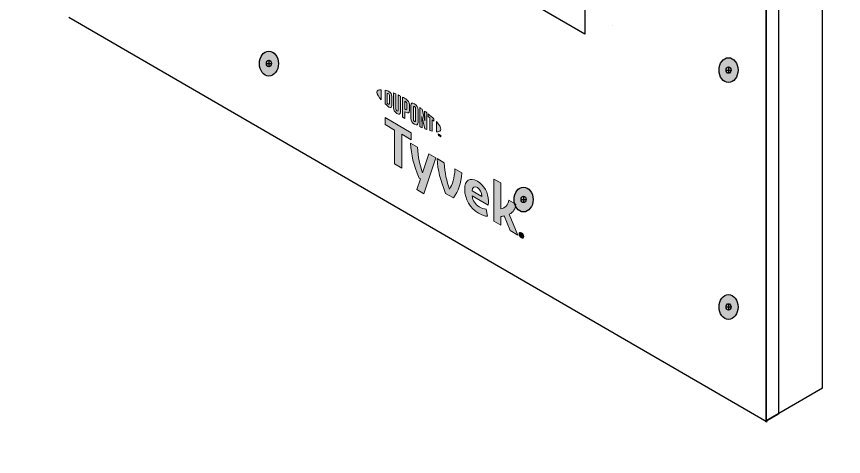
# Model space of a CAD drawing. Header units: inches. Extents: x -20.7 to 76.3, y -55.2 to 19.1.
# Drawn here: x 44.421 to 48.843, y -47.21 to -44.86 of the extents above; entities that cross this region are included whole.
import ezdxf

# ---------------------------------------------------------------- set-up
doc = ezdxf.new("R2010")
doc.units = ezdxf.units.IN
doc.header["$MEASUREMENT"] = 0
for name, color, linetype, lineweight in [('G-ANNO-TTLB', 7, 'Continuous', 0), ('LOGOS', 7, 'Continuous', 0), ('TYVEK', 7, 'Continuous', 0), ('wall scratch', 7, 'Continuous', 0)]:
    doc.layers.add(name, color=color, linetype=linetype, lineweight=lineweight)

# ---------------------------------------------------------------- blocks, each defined once
blk = doc.blocks.new('Block_97')
at = {"layer": 'TYVEK', "color": 2, "lineweight": 25, "true_color": 0xffff00}
for points in [[(46.0161, -41.5306)], [(46.0161, -45.7169)]]:
    blk.add_lwpolyline(points, dxfattribs=at)
blk = doc.blocks.new('Block_98')
at = {"layer": 'TYVEK', "color": 1, "lineweight": 25, "true_color": 0xff0000}
for points in [[(46.0189, -41.1959)], [(46.0189, -45.7128)]]:
    blk.add_lwpolyline(points, dxfattribs=at)
blk = doc.blocks.new('Block_129')
at = {"layer": 'TYVEK', "color": 4, "lineweight": 25, "true_color": 0x00ffff}
blk.add_line((47.6094, -44.9083), (47.6094, -44.9083), dxfattribs=at)
for points in [[(46.0243, -43.258)], [(47.1721, -44.6612), (46.0243, -44.0125), (46.0243, -44.0125)], [(47.169, -44.3205)]]:
    blk.add_lwpolyline(points, dxfattribs=at)
blk = doc.blocks.new('Block_534')
at = {"layer": 'LOGOS', "true_color": 0x848484, "transparency": 33554687}
h = blk.add_hatch(color=252, dxfattribs=at)
h.dxf.hatch_style = 2
edge = h.paths.add_edge_path()
edge.add_spline(control_points=[(46.3482, -45.2644), (46.3482, -45.2745), (46.3567, -45.2888), (46.3715, -45.3054), (46.3715, -45.3054), (46.3715, -45.2506), (46.3715, -45.2506), (46.3567, -45.2501), (46.3482, -45.2545), (46.3482, -45.2644)], knot_values=[0, 0, 0, 0, 1, 1, 1, 2, 2, 2, 3, 3, 3, 3], degree=3, periodic=0)
h = blk.add_hatch(color=252, dxfattribs=at)
h.dxf.hatch_style = 2
edge = h.paths.add_edge_path()
edge.add_spline(control_points=[(46.416, -45.326), (46.416, -45.3302), (46.4138, -45.3303), (46.4112, -45.3288), (46.4092, -45.3276), (46.406, -45.3249), (46.4034, -45.3226), (46.4034, -45.3226), (46.4034, -45.2703), (46.4034, -45.2703), (46.406, -45.271), (46.4092, -45.272), (46.4112, -45.2731), (46.4138, -45.2747), (46.416, -45.2773), (46.416, -45.2815), (46.416, -45.2815), (46.416, -45.326), (46.416, -45.326)], knot_values=[0, 0, 0, 0, 1, 1, 1, 2, 2, 2, 3, 3, 3, 4, 4, 4, 5, 5, 5, 6, 6, 6, 6], degree=3, periodic=0)
edge = h.paths.add_edge_path()
edge.add_spline(control_points=[(46.4129, -45.2605), (46.4088, -45.2581), (46.4028, -45.256), (46.392, -45.2536), (46.392, -45.2536), (46.392, -45.3262), (46.392, -45.3262), (46.4015, -45.335), (46.4088, -45.3411), (46.4129, -45.3435), (46.4225, -45.349), (46.4278, -45.3454), (46.4278, -45.3347), (46.4278, -45.3347), (46.4278, -45.2865), (46.4278, -45.2865), (46.4278, -45.2757), (46.4225, -45.266), (46.4129, -45.2605)], knot_values=[0, 0, 0, 0, 1, 1, 1, 2, 2, 2, 3, 3, 3, 4, 4, 4, 5, 5, 5, 6, 6, 6, 6], degree=3, periodic=0)
h = blk.add_hatch(color=252, dxfattribs=at)
h.dxf.hatch_style = 2
edge = h.paths.add_edge_path()
edge.add_spline(control_points=[(46.4611, -45.3605), (46.4611, -45.3647), (46.4598, -45.3666), (46.4552, -45.3633), (46.4508, -45.3601), (46.4495, -45.3573), (46.4495, -45.3523), (46.4495, -45.3523), (46.4495, -45.2733), (46.4495, -45.2733), (46.4466, -45.272), (46.4399, -45.2692), (46.4371, -45.268), (46.4371, -45.268), (46.4371, -45.3479), (46.4371, -45.3479), (46.4371, -45.3606), (46.4425, -45.3687), (46.4552, -45.3778), (46.4669, -45.3861), (46.4741, -45.3834), (46.4741, -45.3693), (46.4741, -45.3693), (46.4741, -45.2849), (46.4741, -45.2849), (46.4717, -45.2836), (46.4637, -45.2798), (46.4611, -45.2786), (46.4611, -45.2786), (46.4611, -45.3605), (46.4611, -45.3605)], knot_values=[0, 0, 0, 0, 1, 1, 1, 2, 2, 2, 3, 3, 3, 4, 4, 4, 5, 5, 5, 6, 6, 6, 7, 7, 7, 8, 8, 8, 9, 9, 9, 10, 10, 10, 10], degree=3, periodic=0)
h = blk.add_hatch(color=252, dxfattribs=at)
h.dxf.hatch_style = 2
edge = h.paths.add_edge_path()
edge.add_spline(control_points=[(46.5086, -45.3532), (46.5086, -45.3578), (46.5072, -45.3593), (46.5019, -45.3563), (46.5019, -45.3563), (46.4973, -45.3536), (46.4973, -45.3536), (46.4973, -45.3536), (46.4973, -45.3117), (46.4973, -45.3117), (46.4993, -45.3127), (46.5004, -45.3133), (46.5016, -45.314), (46.5074, -45.3173), (46.5086, -45.3205), (46.5086, -45.3252), (46.5086, -45.3252), (46.5086, -45.3532), (46.5086, -45.3532)], knot_values=[0, 0, 0, 0, 1, 1, 1, 2, 2, 2, 3, 3, 3, 4, 4, 4, 5, 5, 5, 6, 6, 6, 6], degree=3, periodic=0)
edge = h.paths.add_edge_path()
edge.add_spline(control_points=[(46.5024, -45.2996), (46.5001, -45.2983), (46.4919, -45.2939), (46.4843, -45.29), (46.4843, -45.29), (46.4843, -45.3963), (46.4843, -45.3963), (46.4869, -45.398), (46.4936, -45.4023), (46.4973, -45.4045), (46.4973, -45.4045), (46.4973, -45.3684), (46.4973, -45.3684), (46.4973, -45.3684), (46.5024, -45.3713), (46.5024, -45.3713), (46.5161, -45.3792), (46.5217, -45.3754), (46.5217, -45.3619), (46.5217, -45.3619), (46.5217, -45.3306), (46.5217, -45.3306), (46.5217, -45.3174), (46.5153, -45.3071), (46.5024, -45.2996)], knot_values=[0, 0, 0, 0, 1, 1, 1, 2, 2, 2, 3, 3, 3, 4, 4, 4, 5, 5, 5, 6, 6, 6, 7, 7, 7, 8, 8, 8, 8], degree=3, periodic=0)
h = blk.add_hatch(color=252, dxfattribs=at)
h.dxf.hatch_style = 2
edge = h.paths.add_edge_path()
edge.add_spline(control_points=[(46.5551, -45.4172), (46.5551, -45.4214), (46.5539, -45.4229), (46.5493, -45.4204), (46.5445, -45.4178), (46.5432, -45.4147), (46.5432, -45.4103), (46.5432, -45.4103), (46.5432, -45.3441), (46.5432, -45.3441), (46.5432, -45.3397), (46.5445, -45.3381), (46.5493, -45.341), (46.5539, -45.3438), (46.5551, -45.3467), (46.5551, -45.3509), (46.5551, -45.3509), (46.5551, -45.4172), (46.5551, -45.4172)], knot_values=[0, 0, 0, 0, 1, 1, 1, 2, 2, 2, 3, 3, 3, 4, 4, 4, 5, 5, 5, 6, 6, 6, 6], degree=3, periodic=0)
edge = h.paths.add_edge_path()
edge.add_spline(control_points=[(46.5493, -45.3261), (46.5372, -45.3185), (46.53, -45.3204), (46.53, -45.3344), (46.53, -45.3344), (46.53, -45.404), (46.53, -45.404), (46.53, -45.4187), (46.5365, -45.4286), (46.5493, -45.4353), (46.5617, -45.4419), (46.5683, -45.4402), (46.5683, -45.4245), (46.5683, -45.4245), (46.5683, -45.3581), (46.5683, -45.3581), (46.5683, -45.3431), (46.5624, -45.3344), (46.5493, -45.3261)], knot_values=[0, 0, 0, 0, 1, 1, 1, 2, 2, 2, 3, 3, 3, 4, 4, 4, 5, 5, 5, 6, 6, 6, 6], degree=3, periodic=0)
h = blk.add_hatch(color=252, dxfattribs=at)
h.dxf.hatch_style = 2
edge = h.paths.add_edge_path()
edge.add_spline(control_points=[(46.6044, -45.4172), (46.6044, -45.4172), (46.59, -45.3548), (46.59, -45.3548), (46.586, -45.3519), (46.5813, -45.3486), (46.5776, -45.3461), (46.5776, -45.3461), (46.5776, -45.4481), (46.5776, -45.4481), (46.5802, -45.4493), (46.5868, -45.4522), (46.5902, -45.4537), (46.5902, -45.4537), (46.5891, -45.393), (46.5891, -45.393), (46.5891, -45.393), (46.6044, -45.4595), (46.6044, -45.4595), (46.6077, -45.4608), (46.6124, -45.4626), (46.6155, -45.4637), (46.6155, -45.4637), (46.6155, -45.3741), (46.6155, -45.3741), (46.6123, -45.3715), (46.6064, -45.3669), (46.6035, -45.3648), (46.6035, -45.3648), (46.6044, -45.4172), (46.6044, -45.4172)], knot_values=[0, 0, 0, 0, 1, 1, 1, 2, 2, 2, 3, 3, 3, 4, 4, 4, 5, 5, 5, 6, 6, 6, 7, 7, 7, 8, 8, 8, 9, 9, 9, 10, 10, 10, 10], degree=3, periodic=0)
h = blk.add_hatch(color=252, dxfattribs=at)
h.dxf.hatch_style = 2
edge = h.paths.add_edge_path()
edge.add_spline(control_points=[(46.622, -45.3935), (46.6252, -45.396), (46.6284, -45.3986), (46.6315, -45.4012), (46.6315, -45.4012), (46.6315, -45.469), (46.6315, -45.469), (46.6343, -45.4699), (46.6396, -45.4714), (46.6431, -45.4722), (46.6431, -45.4722), (46.6431, -45.4111), (46.6431, -45.4111), (46.6465, -45.4141), (46.6497, -45.4169), (46.6526, -45.4196), (46.6526, -45.4196), (46.6526, -45.4065), (46.6526, -45.4065), (46.6434, -45.3975), (46.6335, -45.3888), (46.622, -45.3793), (46.622, -45.3793), (46.622, -45.3935), (46.622, -45.3935)], knot_values=[0, 0, 0, 0, 1, 1, 1, 2, 2, 2, 3, 3, 3, 4, 4, 4, 5, 5, 5, 6, 6, 6, 7, 7, 7, 8, 8, 8, 8], degree=3, periodic=0)
h = blk.add_hatch(color=252, dxfattribs=at)
h.dxf.hatch_style = 2
edge = h.paths.add_edge_path()
edge.add_spline(control_points=[(46.69, -45.4618), (46.69, -45.4718), (46.6815, -45.4763), (46.6666, -45.4758), (46.6666, -45.4758), (46.6666, -45.421), (46.6666, -45.421), (46.6815, -45.4376), (46.69, -45.4518), (46.69, -45.4618)], knot_values=[0, 0, 0, 0, 1, 1, 1, 2, 2, 2, 3, 3, 3, 3], degree=3, periodic=0)
h = blk.add_hatch(color=252, dxfattribs=at)
h.dxf.hatch_style = 2
edge = h.paths.add_edge_path()
edge.add_spline(control_points=[(46.683, -45.4907), (46.683, -45.4907), (46.6844, -45.4915), (46.6844, -45.4915), (46.6844, -45.4915), (46.6865, -45.4965), (46.6865, -45.4965), (46.6865, -45.4965), (46.6886, -45.4939), (46.6886, -45.4939), (46.6886, -45.4939), (46.69, -45.4947), (46.69, -45.4947), (46.69, -45.4947), (46.69, -45.5026), (46.69, -45.5026), (46.69, -45.5026), (46.6887, -45.5019), (46.6887, -45.5019), (46.6887, -45.5019), (46.6887, -45.4963), (46.6887, -45.4963), (46.6887, -45.4963), (46.6866, -45.4988), (46.6866, -45.4988), (46.6866, -45.4988), (46.6864, -45.4987), (46.6864, -45.4987), (46.6864, -45.4987), (46.6843, -45.4937), (46.6843, -45.4937), (46.6843, -45.4937), (46.6843, -45.4993), (46.6843, -45.4993), (46.6843, -45.4993), (46.683, -45.4986), (46.683, -45.4986), (46.683, -45.4986), (46.683, -45.4907), (46.683, -45.4907)], knot_values=[0, 0, 0, 0, 1, 1, 1, 2, 2, 2, 3, 3, 3, 4, 4, 4, 5, 5, 5, 6, 6, 6, 7, 7, 7, 8, 8, 8, 9, 9, 9, 10, 10, 10, 11, 11, 11, 12, 12, 12, 13, 13, 13, 13], degree=3, periodic=0)
edge = h.paths.add_edge_path()
edge.add_spline(control_points=[(46.6781, -45.4893), (46.6781, -45.4893), (46.676, -45.488), (46.676, -45.488), (46.676, -45.488), (46.676, -45.4867), (46.676, -45.4867), (46.676, -45.4867), (46.6816, -45.4899), (46.6816, -45.4899), (46.6816, -45.4899), (46.6816, -45.4913), (46.6816, -45.4913), (46.6816, -45.4913), (46.6794, -45.49), (46.6794, -45.49), (46.6794, -45.49), (46.6794, -45.4965), (46.6794, -45.4965), (46.6794, -45.4965), (46.6781, -45.4958), (46.6781, -45.4958), (46.6781, -45.4958), (46.6781, -45.4893), (46.6781, -45.4893)], knot_values=[0, 0, 0, 0, 1, 1, 1, 2, 2, 2, 3, 3, 3, 4, 4, 4, 5, 5, 5, 6, 6, 6, 7, 7, 7, 8, 8, 8, 8], degree=3, periodic=0)
at = {"layer": 'LOGOS'}
for points, knots in [([(46.3482, -45.2644), (46.3482, -45.2745), (46.3567, -45.2888), (46.3715, -45.3054), (46.3715, -45.3054), (46.3715, -45.2506), (46.3715, -45.2506), (46.3567, -45.2501), (46.3482, -45.2545), (46.3482, -45.2644)], [0, 0, 0, 0, 1, 1, 1, 2, 2, 2, 3, 3, 3, 3]), ([(46.4129, -45.2605), (46.4088, -45.2581), (46.4028, -45.256), (46.392, -45.2536), (46.392, -45.2536), (46.392, -45.3262), (46.392, -45.3262), (46.4015, -45.335), (46.4088, -45.3411), (46.4129, -45.3435), (46.4225, -45.349), (46.4278, -45.3454), (46.4278, -45.3347), (46.4278, -45.3347), (46.4278, -45.2865), (46.4278, -45.2865), (46.4278, -45.2757), (46.4225, -45.266), (46.4129, -45.2605)], [0, 0, 0, 0, 1, 1, 1, 2, 2, 2, 3, 3, 3, 4, 4, 4, 5, 5, 5, 6, 6, 6, 6]), ([(46.416, -45.326), (46.416, -45.3302), (46.4138, -45.3303), (46.4112, -45.3288), (46.4092, -45.3276), (46.406, -45.3249), (46.4034, -45.3226), (46.4034, -45.3226), (46.4034, -45.2703), (46.4034, -45.2703), (46.406, -45.271), (46.4092, -45.272), (46.4112, -45.2731), (46.4138, -45.2747), (46.416, -45.2773), (46.416, -45.2815), (46.416, -45.2815), (46.416, -45.326), (46.416, -45.326)], [0, 0, 0, 0, 1, 1, 1, 2, 2, 2, 3, 3, 3, 4, 4, 4, 5, 5, 5, 6, 6, 6, 6]), ([(46.4611, -45.3605), (46.4611, -45.3647), (46.4598, -45.3666), (46.4552, -45.3633), (46.4508, -45.3601), (46.4495, -45.3573), (46.4495, -45.3523), (46.4495, -45.3523), (46.4495, -45.2733), (46.4495, -45.2733), (46.4466, -45.272), (46.4399, -45.2692), (46.4371, -45.268), (46.4371, -45.268), (46.4371, -45.3479), (46.4371, -45.3479), (46.4371, -45.3606), (46.4425, -45.3687), (46.4552, -45.3778), (46.4669, -45.3861), (46.4741, -45.3834), (46.4741, -45.3693), (46.4741, -45.3693), (46.4741, -45.2849), (46.4741, -45.2849), (46.4717, -45.2836), (46.4637, -45.2798), (46.4611, -45.2786), (46.4611, -45.2786), (46.4611, -45.3605), (46.4611, -45.3605)], [0, 0, 0, 0, 1, 1, 1, 2, 2, 2, 3, 3, 3, 4, 4, 4, 5, 5, 5, 6, 6, 6, 7, 7, 7, 8, 8, 8, 9, 9, 9, 10, 10, 10, 10]), ([(46.5024, -45.2996), (46.5001, -45.2983), (46.4919, -45.2939), (46.4843, -45.29), (46.4843, -45.29), (46.4843, -45.3963), (46.4843, -45.3963), (46.4869, -45.398), (46.4936, -45.4023), (46.4973, -45.4045), (46.4973, -45.4045), (46.4973, -45.3684), (46.4973, -45.3684), (46.4973, -45.3684), (46.5024, -45.3713), (46.5024, -45.3713), (46.5161, -45.3792), (46.5217, -45.3754), (46.5217, -45.3619), (46.5217, -45.3619), (46.5217, -45.3306), (46.5217, -45.3306), (46.5217, -45.3174), (46.5153, -45.3071), (46.5024, -45.2996)], [0, 0, 0, 0, 1, 1, 1, 2, 2, 2, 3, 3, 3, 4, 4, 4, 5, 5, 5, 6, 6, 6, 7, 7, 7, 8, 8, 8, 8]), ([(46.5086, -45.3532), (46.5086, -45.3578), (46.5072, -45.3593), (46.5019, -45.3563), (46.5019, -45.3563), (46.4973, -45.3536), (46.4973, -45.3536), (46.4973, -45.3536), (46.4973, -45.3117), (46.4973, -45.3117), (46.4993, -45.3127), (46.5004, -45.3133), (46.5016, -45.314), (46.5074, -45.3173), (46.5086, -45.3205), (46.5086, -45.3252), (46.5086, -45.3252), (46.5086, -45.3532), (46.5086, -45.3532)], [0, 0, 0, 0, 1, 1, 1, 2, 2, 2, 3, 3, 3, 4, 4, 4, 5, 5, 5, 6, 6, 6, 6]), ([(46.5493, -45.3261), (46.5372, -45.3185), (46.53, -45.3204), (46.53, -45.3344), (46.53, -45.3344), (46.53, -45.404), (46.53, -45.404), (46.53, -45.4187), (46.5365, -45.4286), (46.5493, -45.4353), (46.5617, -45.4419), (46.5683, -45.4402), (46.5683, -45.4245), (46.5683, -45.4245), (46.5683, -45.3581), (46.5683, -45.3581), (46.5683, -45.3431), (46.5624, -45.3344), (46.5493, -45.3261)], [0, 0, 0, 0, 1, 1, 1, 2, 2, 2, 3, 3, 3, 4, 4, 4, 5, 5, 5, 6, 6, 6, 6]), ([(46.5551, -45.4172), (46.5551, -45.4214), (46.5539, -45.4229), (46.5493, -45.4204), (46.5445, -45.4178), (46.5432, -45.4147), (46.5432, -45.4103), (46.5432, -45.4103), (46.5432, -45.3441), (46.5432, -45.3441), (46.5432, -45.3397), (46.5445, -45.3381), (46.5493, -45.341), (46.5539, -45.3438), (46.5551, -45.3467), (46.5551, -45.3509), (46.5551, -45.3509), (46.5551, -45.4172), (46.5551, -45.4172)], [0, 0, 0, 0, 1, 1, 1, 2, 2, 2, 3, 3, 3, 4, 4, 4, 5, 5, 5, 6, 6, 6, 6]), ([(46.6044, -45.4172), (46.6044, -45.4172), (46.59, -45.3548), (46.59, -45.3548), (46.586, -45.3519), (46.5813, -45.3486), (46.5776, -45.3461), (46.5776, -45.3461), (46.5776, -45.4481), (46.5776, -45.4481), (46.5802, -45.4493), (46.5868, -45.4522), (46.5902, -45.4537), (46.5902, -45.4537), (46.5891, -45.393), (46.5891, -45.393), (46.5891, -45.393), (46.6044, -45.4595), (46.6044, -45.4595), (46.6077, -45.4608), (46.6124, -45.4626), (46.6155, -45.4637), (46.6155, -45.4637), (46.6155, -45.3741), (46.6155, -45.3741), (46.6123, -45.3715), (46.6064, -45.3669), (46.6035, -45.3648), (46.6035, -45.3648), (46.6044, -45.4172), (46.6044, -45.4172)], [0, 0, 0, 0, 1, 1, 1, 2, 2, 2, 3, 3, 3, 4, 4, 4, 5, 5, 5, 6, 6, 6, 7, 7, 7, 8, 8, 8, 9, 9, 9, 10, 10, 10, 10]), ([(46.622, -45.3935), (46.6252, -45.396), (46.6284, -45.3986), (46.6315, -45.4012), (46.6315, -45.4012), (46.6315, -45.469), (46.6315, -45.469), (46.6343, -45.4699), (46.6396, -45.4714), (46.6431, -45.4722), (46.6431, -45.4722), (46.6431, -45.4111), (46.6431, -45.4111), (46.6465, -45.4141), (46.6497, -45.4169), (46.6526, -45.4196), (46.6526, -45.4196), (46.6526, -45.4065), (46.6526, -45.4065), (46.6434, -45.3975), (46.6335, -45.3888), (46.622, -45.3793), (46.622, -45.3793), (46.622, -45.3935), (46.622, -45.3935)], [0, 0, 0, 0, 1, 1, 1, 2, 2, 2, 3, 3, 3, 4, 4, 4, 5, 5, 5, 6, 6, 6, 7, 7, 7, 8, 8, 8, 8]), ([(46.69, -45.4618), (46.69, -45.4718), (46.6815, -45.4763), (46.6666, -45.4758), (46.6666, -45.4758), (46.6666, -45.421), (46.6666, -45.421), (46.6815, -45.4376), (46.69, -45.4518), (46.69, -45.4618)], [0, 0, 0, 0, 1, 1, 1, 2, 2, 2, 3, 3, 3, 3]), ([(46.6781, -45.4893), (46.6781, -45.4893), (46.676, -45.488), (46.676, -45.488), (46.676, -45.488), (46.676, -45.4867), (46.676, -45.4867), (46.676, -45.4867), (46.6816, -45.4899), (46.6816, -45.4899), (46.6816, -45.4899), (46.6816, -45.4913), (46.6816, -45.4913), (46.6816, -45.4913), (46.6794, -45.49), (46.6794, -45.49), (46.6794, -45.49), (46.6794, -45.4965), (46.6794, -45.4965), (46.6794, -45.4965), (46.6781, -45.4958), (46.6781, -45.4958), (46.6781, -45.4958), (46.6781, -45.4893), (46.6781, -45.4893)], [0, 0, 0, 0, 1, 1, 1, 2, 2, 2, 3, 3, 3, 4, 4, 4, 5, 5, 5, 6, 6, 6, 7, 7, 7, 8, 8, 8, 8]), ([(46.683, -45.4907), (46.683, -45.4907), (46.6844, -45.4915), (46.6844, -45.4915), (46.6844, -45.4915), (46.6865, -45.4965), (46.6865, -45.4965), (46.6865, -45.4965), (46.6886, -45.4939), (46.6886, -45.4939), (46.6886, -45.4939), (46.69, -45.4947), (46.69, -45.4947), (46.69, -45.4947), (46.69, -45.5026), (46.69, -45.5026), (46.69, -45.5026), (46.6887, -45.5019), (46.6887, -45.5019), (46.6887, -45.5019), (46.6887, -45.4963), (46.6887, -45.4963), (46.6887, -45.4963), (46.6866, -45.4988), (46.6866, -45.4988), (46.6866, -45.4988), (46.6864, -45.4987), (46.6864, -45.4987), (46.6864, -45.4987), (46.6843, -45.4937), (46.6843, -45.4937), (46.6843, -45.4937), (46.6843, -45.4993), (46.6843, -45.4993), (46.6843, -45.4993), (46.683, -45.4986), (46.683, -45.4986), (46.683, -45.4986), (46.683, -45.4907), (46.683, -45.4907)], [0, 0, 0, 0, 1, 1, 1, 2, 2, 2, 3, 3, 3, 4, 4, 4, 5, 5, 5, 6, 6, 6, 7, 7, 7, 8, 8, 8, 9, 9, 9, 10, 10, 10, 11, 11, 11, 12, 12, 12, 13, 13, 13, 13])]:
    blk.add_open_spline(points, degree=3, knots=knots, dxfattribs=at)
blk = doc.blocks.new('Block_538')
at = {"layer": 'LOGOS', "true_color": 0x848484, "transparency": 33554687}
h = blk.add_hatch(color=252, dxfattribs=at)
h.dxf.hatch_style = 2
h.paths.add_polyline_path([(46.5323, -45.4802), (46.392, -45.3992), (46.392, -45.4373), (46.4427, -45.4666), (46.4427, -45.6471), (46.4816, -45.6695), (46.4816, -45.489), (46.5323, -45.5183)])
h = blk.add_hatch(color=252, dxfattribs=at)
h.dxf.hatch_style = 2
edge = h.paths.add_edge_path()
edge.add_spline(control_points=[(46.7655, -45.6739), (46.7631, -45.7258), (46.7527, -45.7561), (46.7366, -45.7821), (46.7211, -45.7379), (46.711, -45.6958), (46.708, -45.6407), (46.708, -45.6407), (46.6702, -45.6188), (46.6702, -45.6188), (46.6743, -45.6839), (46.6865, -45.7313), (46.7159, -45.8048), (46.7159, -45.8048), (46.7576, -45.8289), (46.7576, -45.8289), (46.786, -45.7887), (46.7977, -45.7552), (46.8031, -45.6956), (46.8031, -45.6956), (46.7655, -45.6739), (46.7655, -45.6739)], knot_values=[0, 0, 0, 0, 1, 1, 1, 2, 2, 2, 3, 3, 3, 4, 4, 4, 5, 5, 5, 6, 6, 6, 7, 7, 7, 7], degree=3, periodic=0)
h = blk.add_hatch(color=252, dxfattribs=at)
h.dxf.hatch_style = 2
edge = h.paths.add_edge_path()
edge.add_spline(control_points=[(46.8568, -45.7912), (46.8568, -45.7912), (46.9085, -45.8211), (46.9085, -45.8211), (46.9085, -45.8211), (46.9085, -45.8173), (46.9085, -45.8173), (46.9085, -45.7998), (46.9004, -45.7823), (46.8854, -45.7737), (46.8696, -45.7645), (46.8592, -45.7714), (46.8568, -45.7912)], knot_values=[0, 0, 0, 0, 1, 1, 1, 2, 2, 2, 3, 3, 3, 4, 4, 4, 4], degree=3, periodic=0)
edge = h.paths.add_edge_path()
edge.add_spline(control_points=[(46.9393, -45.9269), (46.9273, -45.9262), (46.9096, -45.9204), (46.8916, -45.91), (46.8478, -45.8847), (46.8178, -45.8355), (46.8178, -45.7837), (46.8178, -45.734), (46.8453, -45.7162), (46.8854, -45.7393), (46.9211, -45.7599), (46.9445, -45.8025), (46.9445, -45.8443), (46.9445, -45.8537), (46.9439, -45.8615), (46.9434, -45.8674), (46.9434, -45.8674), (46.8573, -45.8177), (46.8573, -45.8177), (46.8609, -45.8448), (46.8737, -45.8634), (46.8954, -45.876), (46.9088, -45.8837), (46.9216, -45.8876), (46.9333, -45.8888), (46.9333, -45.8888), (46.9393, -45.9269), (46.9393, -45.9269)], knot_values=[0, 0, 0, 0, 1, 1, 1, 2, 2, 2, 3, 3, 3, 4, 4, 4, 5, 5, 5, 6, 6, 6, 7, 7, 7, 8, 8, 8, 9, 9, 9, 9], degree=3, periodic=0)
h = blk.add_hatch(color=252, dxfattribs=at)
h.dxf.hatch_style = 2
edge = h.paths.add_edge_path()
edge.add_spline(control_points=[(47.0559, -45.9158), (47.0559, -45.9158), (47.1011, -46.0272), (47.1011, -46.0272), (47.1011, -46.0272), (47.0603, -46.0036), (47.0603, -46.0036), (47.0603, -46.0036), (47.0289, -45.9246), (47.0289, -45.9246), (47.0232, -45.926), (47.0172, -45.9272), (47.0107, -45.9281), (47.0107, -45.9281), (47.0107, -45.975), (47.0107, -45.975), (47.0107, -45.975), (46.9731, -45.9533), (46.9731, -45.9533), (46.9731, -45.9533), (46.9731, -45.7294), (46.9731, -45.7294), (46.9731, -45.7294), (47.0107, -45.7489), (47.0107, -45.7489), (47.0107, -45.7489), (47.0107, -45.8866), (47.0107, -45.8866), (47.0363, -45.8823), (47.0488, -45.8677), (47.0532, -45.8399), (47.0532, -45.8399), (47.0905, -45.8615), (47.0905, -45.8615), (47.0897, -45.8879), (47.0777, -45.905), (47.0559, -45.9158)], knot_values=[0, 0, 0, 0, 1, 1, 1, 2, 2, 2, 3, 3, 3, 4, 4, 4, 5, 5, 5, 6, 6, 6, 7, 7, 7, 8, 8, 8, 9, 9, 9, 10, 10, 10, 11, 11, 11, 12, 12, 12, 12], degree=3, periodic=0)
at = {"layer": 'LOGOS'}
blk.add_lwpolyline([(46.5323, -45.4802), (46.392, -45.3992), (46.392, -45.4373), (46.4427, -45.4666), (46.4427, -45.6471), (46.4816, -45.6695), (46.4816, -45.489), (46.5323, -45.5183)], close=True, dxfattribs=at)
for points, knots in [([(46.7655, -45.6739), (46.7631, -45.7258), (46.7527, -45.7561), (46.7366, -45.7821), (46.7211, -45.7379), (46.711, -45.6958), (46.708, -45.6407), (46.708, -45.6407), (46.6702, -45.6188), (46.6702, -45.6188), (46.6743, -45.6839), (46.6865, -45.7313), (46.7159, -45.8048), (46.7159, -45.8048), (46.7576, -45.8289), (46.7576, -45.8289), (46.786, -45.7887), (46.7977, -45.7552), (46.8031, -45.6956), (46.8031, -45.6956), (46.7655, -45.6739), (46.7655, -45.6739)], [0, 0, 0, 0, 1, 1, 1, 2, 2, 2, 3, 3, 3, 4, 4, 4, 5, 5, 5, 6, 6, 6, 7, 7, 7, 7]), ([(46.9393, -45.9269), (46.9273, -45.9262), (46.9096, -45.9204), (46.8916, -45.91), (46.8478, -45.8847), (46.8178, -45.8355), (46.8178, -45.7837), (46.8178, -45.734), (46.8453, -45.7162), (46.8854, -45.7393), (46.9211, -45.7599), (46.9445, -45.8025), (46.9445, -45.8443), (46.9445, -45.8537), (46.9439, -45.8615), (46.9434, -45.8674), (46.9434, -45.8674), (46.8573, -45.8177), (46.8573, -45.8177), (46.8609, -45.8448), (46.8737, -45.8634), (46.8954, -45.876), (46.9088, -45.8837), (46.9216, -45.8876), (46.9333, -45.8888), (46.9333, -45.8888), (46.9393, -45.9269), (46.9393, -45.9269)], [0, 0, 0, 0, 1, 1, 1, 2, 2, 2, 3, 3, 3, 4, 4, 4, 5, 5, 5, 6, 6, 6, 7, 7, 7, 8, 8, 8, 9, 9, 9, 9]), ([(47.0559, -45.9158), (47.0559, -45.9158), (47.1011, -46.0272), (47.1011, -46.0272), (47.1011, -46.0272), (47.0603, -46.0036), (47.0603, -46.0036), (47.0603, -46.0036), (47.0289, -45.9246), (47.0289, -45.9246), (47.0232, -45.926), (47.0172, -45.9272), (47.0107, -45.9281), (47.0107, -45.9281), (47.0107, -45.975), (47.0107, -45.975), (47.0107, -45.975), (46.9731, -45.9533), (46.9731, -45.9533), (46.9731, -45.9533), (46.9731, -45.7294), (46.9731, -45.7294), (46.9731, -45.7294), (47.0107, -45.7489), (47.0107, -45.7489), (47.0107, -45.7489), (47.0107, -45.8866), (47.0107, -45.8866), (47.0363, -45.8823), (47.0488, -45.8677), (47.0532, -45.8399), (47.0532, -45.8399), (47.0905, -45.8615), (47.0905, -45.8615), (47.0897, -45.8879), (47.0777, -45.905), (47.0559, -45.9158)], [0, 0, 0, 0, 1, 1, 1, 2, 2, 2, 3, 3, 3, 4, 4, 4, 5, 5, 5, 6, 6, 6, 7, 7, 7, 8, 8, 8, 9, 9, 9, 10, 10, 10, 11, 11, 11, 12, 12, 12, 12]), ([(46.8568, -45.7912), (46.8568, -45.7912), (46.9085, -45.8211), (46.9085, -45.8211), (46.9085, -45.8211), (46.9085, -45.8173), (46.9085, -45.8173), (46.9085, -45.7998), (46.9004, -45.7823), (46.8854, -45.7737), (46.8696, -45.7645), (46.8592, -45.7714), (46.8568, -45.7912)], [0, 0, 0, 0, 1, 1, 1, 2, 2, 2, 3, 3, 3, 4, 4, 4, 4])]:
    blk.add_open_spline(points, degree=3, knots=knots, dxfattribs=at)
blk = doc.blocks.new('Block_537')
at = {"layer": 'LOGOS', "true_color": 0x848484, "transparency": 33554687}
h = blk.add_hatch(color=252, dxfattribs=at)
h.dxf.hatch_style = 2
edge = h.paths.add_edge_path()
edge.add_spline(control_points=[(46.6259, -45.5933), (46.6259, -45.5933), (46.5922, -45.6939), (46.5922, -45.6939), (46.5778, -45.6518), (46.5685, -45.6111), (46.5656, -45.5585), (46.5656, -45.5585), (46.5278, -45.5366), (46.5278, -45.5366), (46.5318, -45.6017), (46.5441, -45.6491), (46.5735, -45.7226), (46.5735, -45.7226), (46.5811, -45.727), (46.5811, -45.727), (46.5811, -45.727), (46.5618, -45.7845), (46.5618, -45.7845), (46.5618, -45.7845), (46.5994, -45.8062), (46.5994, -45.8062), (46.5994, -45.8062), (46.6635, -45.615), (46.6635, -45.615), (46.6635, -45.615), (46.6259, -45.5933), (46.6259, -45.5933)], knot_values=[0, 0, 0, 0, 1, 1, 1, 2, 2, 2, 3, 3, 3, 4, 4, 4, 5, 5, 5, 6, 6, 6, 7, 7, 7, 8, 8, 8, 9, 9, 9, 9], degree=3, periodic=0)
at = {"layer": 'LOGOS'}
blk.add_open_spline([(46.6259, -45.5933), (46.6259, -45.5933), (46.5922, -45.6939), (46.5922, -45.6939), (46.5778, -45.6518), (46.5685, -45.6111), (46.5656, -45.5585), (46.5656, -45.5585), (46.5278, -45.5366), (46.5278, -45.5366), (46.5318, -45.6017), (46.5441, -45.6491), (46.5735, -45.7226), (46.5735, -45.7226), (46.5811, -45.727), (46.5811, -45.727), (46.5811, -45.727), (46.5618, -45.7845), (46.5618, -45.7845), (46.5618, -45.7845), (46.5994, -45.8062), (46.5994, -45.8062), (46.5994, -45.8062), (46.6635, -45.615), (46.6635, -45.615), (46.6635, -45.615), (46.6259, -45.5933), (46.6259, -45.5933)], degree=3, knots=[0, 0, 0, 0, 1, 1, 1, 2, 2, 2, 3, 3, 3, 4, 4, 4, 5, 5, 5, 6, 6, 6, 7, 7, 7, 8, 8, 8, 9, 9, 9, 9], dxfattribs=at)
blk.add_blockref('Block_538', (0, 0), dxfattribs=at)
blk = doc.blocks.new('Block_539')
at = {"layer": 'LOGOS', "true_color": 0x848484, "transparency": 33554687}
h = blk.add_hatch(color=252, dxfattribs=at)
h.dxf.hatch_style = 2
edge = h.paths.add_edge_path()
edge.add_spline(control_points=[(47.1192, -46.0229), (47.1192, -46.0229), (47.1192, -46.027), (47.1192, -46.027), (47.1192, -46.027), (47.1207, -46.0279), (47.1207, -46.0279), (47.1222, -46.0288), (47.123, -46.0288), (47.123, -46.0272), (47.123, -46.0256), (47.1222, -46.0247), (47.1207, -46.0238), (47.1207, -46.0238), (47.1192, -46.0229), (47.1192, -46.0229)], knot_values=[0, 0, 0, 0, 1, 1, 1, 2, 2, 2, 3, 3, 3, 4, 4, 4, 5, 5, 5, 5], degree=3, periodic=0)
edge = h.paths.add_edge_path()
edge.add_spline(control_points=[(47.1165, -46.0187), (47.1165, -46.0187), (47.1207, -46.0212), (47.1207, -46.0212), (47.124, -46.0231), (47.1256, -46.0258), (47.1256, -46.0287), (47.1256, -46.0306), (47.1248, -46.0316), (47.1232, -46.0314), (47.124, -46.0337), (47.1251, -46.036), (47.1265, -46.0386), (47.1265, -46.0386), (47.1233, -46.0368), (47.1233, -46.0368), (47.1221, -46.0345), (47.1213, -46.0324), (47.1206, -46.0303), (47.1206, -46.0303), (47.1192, -46.0295), (47.1192, -46.0295), (47.1192, -46.0295), (47.1192, -46.0344), (47.1192, -46.0344), (47.1192, -46.0344), (47.1165, -46.0329), (47.1165, -46.0329), (47.1165, -46.0329), (47.1165, -46.0187), (47.1165, -46.0187)], knot_values=[0, 0, 0, 0, 1, 1, 1, 2, 2, 2, 3, 3, 3, 4, 4, 4, 5, 5, 5, 6, 6, 6, 7, 7, 7, 8, 8, 8, 9, 9, 9, 10, 10, 10, 10], degree=3, periodic=0)
edge = h.paths.add_edge_path()
edge.add_spline(control_points=[(47.1209, -46.0176), (47.1149, -46.0142), (47.1116, -46.0162), (47.1116, -46.0232), (47.1116, -46.0303), (47.1149, -46.0361), (47.1209, -46.0396), (47.1268, -46.043), (47.1302, -46.0411), (47.1302, -46.034), (47.1302, -46.0269), (47.1268, -46.021), (47.1209, -46.0176)], knot_values=[0, 0, 0, 0, 1, 1, 1, 2, 2, 2, 3, 3, 3, 4, 4, 4, 4], degree=3, periodic=0)
edge = h.paths.add_edge_path()
edge.add_spline(control_points=[(47.1209, -46.0148), (47.1282, -46.019), (47.133, -46.0272), (47.133, -46.0356), (47.133, -46.044), (47.1281, -46.0465), (47.1209, -46.0423), (47.1135, -46.0381), (47.1087, -46.03), (47.1087, -46.0216), (47.1087, -46.0132), (47.1135, -46.0106), (47.1209, -46.0148)], knot_values=[0, 0, 0, 0, 1, 1, 1, 2, 2, 2, 3, 3, 3, 4, 4, 4, 4], degree=3, periodic=0)
at = {"layer": 'LOGOS'}
for points, knots in [([(47.1209, -46.0148), (47.1282, -46.019), (47.133, -46.0272), (47.133, -46.0356), (47.133, -46.044), (47.1281, -46.0465), (47.1209, -46.0423), (47.1135, -46.0381), (47.1087, -46.03), (47.1087, -46.0216), (47.1087, -46.0132), (47.1135, -46.0106), (47.1209, -46.0148)], [0, 0, 0, 0, 1, 1, 1, 2, 2, 2, 3, 3, 3, 4, 4, 4, 4]), ([(47.1209, -46.0176), (47.1149, -46.0142), (47.1116, -46.0162), (47.1116, -46.0232), (47.1116, -46.0303), (47.1149, -46.0361), (47.1209, -46.0396), (47.1268, -46.043), (47.1302, -46.0411), (47.1302, -46.034), (47.1302, -46.0269), (47.1268, -46.021), (47.1209, -46.0176)], [0, 0, 0, 0, 1, 1, 1, 2, 2, 2, 3, 3, 3, 4, 4, 4, 4]), ([(47.1165, -46.0187), (47.1165, -46.0187), (47.1207, -46.0212), (47.1207, -46.0212), (47.124, -46.0231), (47.1256, -46.0258), (47.1256, -46.0287), (47.1256, -46.0306), (47.1248, -46.0316), (47.1232, -46.0314), (47.124, -46.0337), (47.1251, -46.036), (47.1265, -46.0386), (47.1265, -46.0386), (47.1233, -46.0368), (47.1233, -46.0368), (47.1221, -46.0345), (47.1213, -46.0324), (47.1206, -46.0303), (47.1206, -46.0303), (47.1192, -46.0295), (47.1192, -46.0295), (47.1192, -46.0295), (47.1192, -46.0344), (47.1192, -46.0344), (47.1192, -46.0344), (47.1165, -46.0329), (47.1165, -46.0329), (47.1165, -46.0329), (47.1165, -46.0187), (47.1165, -46.0187)], [0, 0, 0, 0, 1, 1, 1, 2, 2, 2, 3, 3, 3, 4, 4, 4, 5, 5, 5, 6, 6, 6, 7, 7, 7, 8, 8, 8, 9, 9, 9, 10, 10, 10, 10]), ([(47.1192, -46.0229), (47.1192, -46.0229), (47.1192, -46.027), (47.1192, -46.027), (47.1192, -46.027), (47.1207, -46.0279), (47.1207, -46.0279), (47.1222, -46.0288), (47.123, -46.0288), (47.123, -46.0272), (47.123, -46.0256), (47.1222, -46.0247), (47.1207, -46.0238), (47.1207, -46.0238), (47.1192, -46.0229), (47.1192, -46.0229)], [0, 0, 0, 0, 1, 1, 1, 2, 2, 2, 3, 3, 3, 4, 4, 4, 5, 5, 5, 5])]:
    blk.add_open_spline(points, degree=3, knots=knots, dxfattribs=at)
blk = doc.blocks.new('Block_536')
at = {"layer": 'LOGOS'}
for name in ['Block_537', 'Block_539']:
    blk.add_blockref(name, (0, 0), dxfattribs=at)
blk = doc.blocks.new('Block_535')
at = {"layer": 'LOGOS'}
blk.add_blockref('Block_536', (0, 0), dxfattribs=at)
blk = doc.blocks.new('Block_533')
at = {"layer": 'LOGOS'}
for name in ['Block_534', 'Block_535']:
    blk.add_blockref(name, (0, 0), dxfattribs=at)

msp = doc.modelspace()

# ---------------------------------------------------------------- hatches: boundary and pattern name
at = {"layer": 'G-ANNO-TTLB', "true_color": 0xff00ff, "transparency": 33554687}
h = msp.add_hatch(color=6, dxfattribs=at)
edge = h.paths.add_edge_path()
edge.add_spline(control_points=[(71.8573, -54.9456), (71.8573, -54.9456), (31.1572, -54.9456), (31.1572, -54.9456), (31.1572, -54.9456), (31.1572, -20.8103), (31.1572, -20.8103), (31.1572, -20.8103), (71.8573, -20.8103), (71.8573, -20.8103), (71.8573, -20.8103), (71.8573, -54.9456), (71.8573, -54.9456)], knot_values=[0, 0, 0, 0, 1, 1, 1, 2, 2, 2, 3, 3, 3, 4, 4, 4, 4], degree=3, periodic=0)
edge = h.paths.add_edge_path()
edge.add_spline(control_points=[(31.2823, -20.9353), (31.2823, -20.9353), (31.2823, -54.8205), (31.2823, -54.8205), (31.2823, -54.8205), (71.7322, -54.8205), (71.7322, -54.8205), (71.7322, -54.8205), (71.7322, -20.9353), (71.7322, -20.9353), (71.7322, -20.9353), (31.2823, -20.9353), (31.2823, -20.9353)], knot_values=[0, 0, 0, 0, 1, 1, 1, 2, 2, 2, 3, 3, 3, 4, 4, 4, 4], degree=3, periodic=0)
edge.add_line((31.2823, -20.9353), (31.2823, -20.9353))
at = {"layer": 'TYVEK', "true_color": 0x003b71, "transparency": 33554687}
h = msp.add_hatch(color=156, dxfattribs=at)
h.dxf.hatch_style = 2
edge = h.paths.add_edge_path()
edge.add_ellipse((45.7708, -45.1112), major_axis=(0, 0.0664), ratio=0.766948, start_angle=0, end_angle=360)
h = msp.add_hatch(color=156, dxfattribs=at)
h.dxf.hatch_style = 2
edge = h.paths.add_edge_path()
edge.add_ellipse((48.2284, -45.1461), major_axis=(0, 0.0664), ratio=0.766948, start_angle=0, end_angle=360)
h = msp.add_hatch(color=156, dxfattribs=at)
h.dxf.hatch_style = 2
edge = h.paths.add_edge_path()
edge.add_ellipse((47.1325, -45.8373), major_axis=(0, 0.0664), ratio=0.766948, start_angle=0, end_angle=360)
h = msp.add_hatch(color=156, dxfattribs=at)
h.dxf.hatch_style = 2
edge = h.paths.add_edge_path()
edge.add_ellipse((48.2284, -46.4115), major_axis=(0, 0.0664), ratio=0.766948, start_angle=0, end_angle=360)

# ---------------------------------------------------------------- linework, layer by layer
at = {"layer": 'G-ANNO-TTLB'}
for points in [[(71.8573, -54.9456), (71.8573, -54.9456), (31.1572, -54.9456), (31.1572, -54.9456), (31.1572, -54.9456), (31.1572, -20.8103), (31.1572, -20.8103), (31.1572, -20.8103), (71.8573, -20.8103), (71.8573, -20.8103), (71.8573, -20.8103), (71.8573, -54.9456), (71.8573, -54.9456)], [(31.2823, -20.9353), (31.2823, -20.9353), (31.2823, -54.8205), (31.2823, -54.8205), (31.2823, -54.8205), (71.7322, -54.8205), (71.7322, -54.8205), (71.7322, -54.8205), (71.7322, -20.9353), (71.7322, -20.9353), (71.7322, -20.9353), (31.2823, -20.9353), (31.2823, -20.9353)]]:
    msp.add_open_spline(points, degree=3, knots=[0, 0, 0, 0, 1, 1, 1, 2, 2, 2, 3, 3, 3, 4, 4, 4, 4], dxfattribs=at)
at = {"layer": 'TYVEK', "color": 33, "lineweight": 25, "true_color": 0xcc9966}
for q in [(48.7302, -40.95), (48.4969, -46.9807)]:
    msp.add_line((48.7302, -46.8457), q, dxfattribs=at)
at = {"layer": 'TYVEK', "color": 2, "lineweight": 25, "true_color": 0xffff00}
for p, q in [((48.4968, -46.9807), (48.4968, -41.085)), ((48.43, -47.0194), (48.4969, -46.9807))]:
    msp.add_line(p, q, dxfattribs=at)
at = {"layer": 'TYVEK', "color": 18, "lineweight": 25, "true_color": 0x000000}
for p, q in [((48.43, -41.1237), (48.43, -47.0194)), ((44.7007, -44.8623), (48.435, -47.0242))]:
    msp.add_line(p, q, dxfattribs=at)
at = {"layer": 'TYVEK', "color": 252, "lineweight": 25, "true_color": 0x848484}
for p, q in [((48.43, -47.0194), (48.43, -41.9263)), ((45.7708, -45.0937), (45.7708, -45.1279)), ((45.7573, -45.1108), (45.7843, -45.1108)), ((48.2284, -45.1286), (48.2284, -45.1628)), ((48.2149, -45.1457), (48.2419, -45.1457)), ((47.119, -45.8369), (47.146, -45.8369)), ((47.1325, -45.8197), (47.1325, -45.854)), ((48.2149, -46.4111), (48.2419, -46.4111)), ((48.2284, -46.394), (48.2284, -46.4282))]:
    msp.add_line(p, q, dxfattribs=at)
at = {"layer": 'TYVEK', "color": 1, "lineweight": 25, "true_color": 0xff0000}
msp.add_lwpolyline([(47.4606, -42.3227), (47.4606, -44.9539), (47.1774, -44.791), (47.1767, -42.161), (47.3403, -42.2541), (47.3927, -42.2839), (47.4484, -42.3156)], close=True, dxfattribs=at)
at = {"layer": 'TYVEK', "color": 4, "lineweight": 25, "true_color": 0x00ffff}
msp.add_lwpolyline([(47.5972, -44.9028)], dxfattribs=at)
at = {"layer": 'TYVEK', "color": 18, "lineweight": 25, "true_color": 0x000000}
for centre in [(45.7708, -45.1112), (48.2284, -45.1461), (47.1325, -45.8373), (48.2284, -46.4115)]:
    msp.add_ellipse(centre, major_axis=(0, 0.0664), ratio=0.766948, dxfattribs=at)
at = {"layer": 'TYVEK', "color": 252, "lineweight": 25, "true_color": 0x848484}
for centre in [(45.7708, -45.1108), (48.2284, -45.1457), (47.1325, -45.8369), (48.2284, -46.4111)]:
    msp.add_ellipse(centre, major_axis=(0, 0.0171), ratio=0.788846, dxfattribs=at)
at = {"layer": 'wall scratch', "color": 33, "lineweight": 25, "true_color": 0xcc9966}
msp.add_line((48.7302, -46.8456), (48.4969, -46.9806), dxfattribs=at)
at = {"layer": 'wall scratch', "color": 2, "lineweight": 25, "true_color": 0xffff00}
for p, q in [((48.4913, -46.9856), (48.4245, -47.0242)), ((48.4968, -46.9806), (48.43, -47.0193))]:
    msp.add_line(p, q, dxfattribs=at)

# ---------------------------------------------------------------- block references
at = {"layer": 'LOGOS'}
msp.add_blockref('Block_533', (0, 0), dxfattribs=at)
at = {"layer": 'TYVEK'}
for name in ['Block_98', 'Block_97', 'Block_129']:
    msp.add_blockref(name, (0, 0), dxfattribs=at)

doc.saveas('drawing.dxf')
